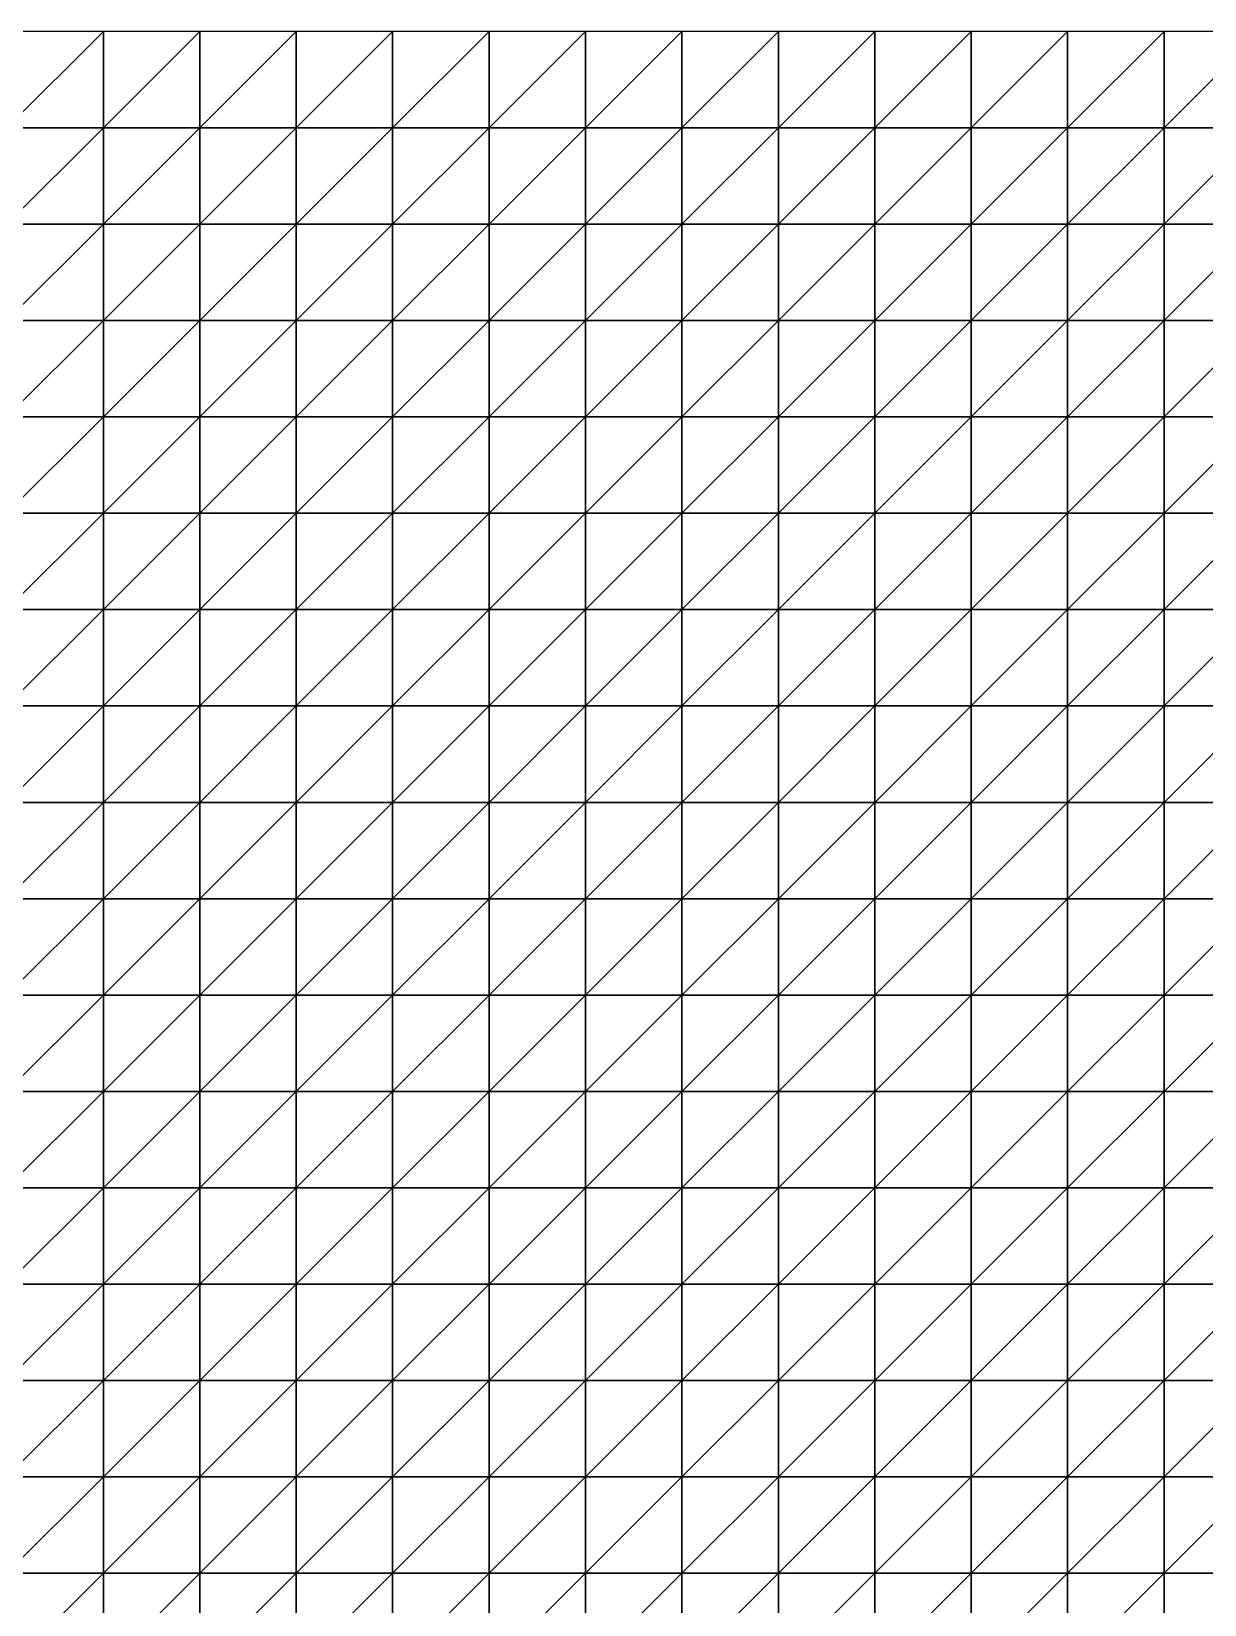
# Model space of a CAD drawing. Header units: metres. Extents: x -3 to 3, y -3 to 3.
# Drawn here: x -2.197 to -1.459, y 2.011 to 3 of the extents above; entities that cross this region are included whole.
import ezdxf

# ---------------------------------------------------------------- set-up
doc = ezdxf.new("R2010")
doc.units = ezdxf.units.M

msp = doc.modelspace()

# ---------------------------------------------------------------- meshes
at = {"color": 255}
mesh = msp.add_polyface(dxfattribs=at)
corners = [(-2.27273, 2.63636, 0.00126), (-2.21212, 2.63636, 0.00167), (-2.21212, 2.69697, 0.00136), (-2.27273, 2.69697, 0.00103), (-2.21212, 2.75758, 0.00111), (-2.27273, 2.75758, 0.00084), (-2.21212, 2.81818, 0.00089), (-2.27273, 2.81818, 0.00067), (-2.21212, 2.87879, 0.0007), (-2.27273, 2.87879, 0.00053), (-2.21212, 2.93939, 0.00055), (-2.27273, 2.93939, 0.00042), (-2.21212, 3, 0.00043), (-2.15152, 2.63636, 0.00219), (-2.15152, 2.69697, 0.00179), (-2.15152, 2.75758, 0.00145), (-2.15152, 2.81818, 0.00116), (-2.15152, 2.87879, 0.00092), (-2.15152, 2.93939, 0.00072), (-2.15152, 3, 0.00056), (-2.09091, 2.63636, 0.00285), (-2.09091, 2.69697, 0.00233), (-2.09091, 2.75758, 0.00189), (-2.09091, 2.81818, 0.00151), (-2.09091, 2.87879, 0.0012), (-2.09091, 2.93939, 0.00094), (-2.09091, 3, 0.00073), (-2.27273, 3, 0.00033), (-2.0303, 2.69697, 0.00301), (-2.0303, 2.75758, 0.00244)]
mesh.append_faces([[corners[k] for k in face] for face in [(0, 1, 2), (3, 2, 4), (5, 4, 6), (7, 6, 8), (9, 8, 10), (11, 10, 12), (1, 13, 14), (2, 14, 15), (4, 15, 16), (6, 16, 17), (8, 17, 18), (10, 18, 19), (13, 20, 21), (14, 21, 22), (15, 22, 23), (16, 23, 24), (17, 24, 25), (18, 25, 26), (0, 2, 3), (3, 4, 5), (5, 6, 7), (7, 8, 9), (9, 10, 11), (11, 12, 27), (1, 14, 2), (2, 15, 4), (4, 16, 6), (6, 17, 8), (8, 18, 10), (10, 19, 12), (13, 21, 14), (14, 22, 15), (15, 23, 16), (16, 24, 17), (17, 25, 18), (18, 26, 19), (20, 28, 21), (21, 29, 22)]], dxfattribs={"color": 111})
mesh = msp.add_polyface(dxfattribs=at)
corners = [(-2.09091, 2.63636, 0.00285), (-2.0303, 2.63636, 0.00369), (-2.0303, 2.69697, 0.00301), (-2.09091, 2.69697, 0.00233), (-2.0303, 2.75758, 0.00244), (-2.09091, 2.75758, 0.00189), (-2.0303, 2.81818, 0.00195), (-2.09091, 2.81818, 0.00151), (-2.0303, 2.87879, 0.00154), (-2.09091, 2.87879, 0.0012), (-2.0303, 2.93939, 0.00121), (-2.09091, 2.93939, 0.00094), (-2.0303, 3, 0.00094), (-1.9697, 2.63636, 0.00473), (-1.9697, 2.69697, 0.00386), (-1.9697, 2.75758, 0.00312), (-1.9697, 2.81818, 0.00249), (-1.9697, 2.87879, 0.00197), (-1.9697, 2.93939, 0.00155), (-1.9697, 3, 0.0012), (-1.90909, 2.63636, 0.00602), (-1.90909, 2.69697, 0.00491), (-1.90909, 2.75758, 0.00397), (-1.90909, 2.81818, 0.00317), (-1.90909, 2.87879, 0.00251), (-1.90909, 2.93939, 0.00196), (-1.90909, 3, 0.00152), (-2.09091, 3, 0.00073), (-2.0303, 2.57576, 0.00446), (-1.9697, 2.57576, 0.00573), (-1.90909, 2.57576, 0.0073), (-1.84848, 2.63636, 0.0076), (-1.84848, 2.69697, 0.0062), (-1.84848, 2.75758, 0.005)]
mesh.append_faces([[corners[k] for k in face] for face in [(30, 31, 20)]], dxfattribs={"color": 101})
mesh.append_faces([[corners[k] for k in face] for face in [(0, 1, 2), (3, 2, 4), (5, 4, 6), (7, 6, 8), (9, 8, 10), (11, 10, 12), (1, 13, 14), (2, 14, 15), (4, 15, 16), (6, 16, 17), (8, 17, 18), (10, 18, 19), (13, 20, 21), (14, 21, 22), (15, 22, 23), (16, 23, 24), (17, 24, 25), (18, 25, 26), (5, 6, 7), (7, 8, 9), (9, 10, 11), (11, 12, 27), (28, 13, 1), (1, 14, 2), (2, 15, 4), (4, 16, 6), (6, 17, 8), (8, 18, 10), (10, 19, 12), (29, 20, 13), (13, 21, 14), (14, 22, 15), (15, 23, 16), (16, 24, 17), (17, 25, 18), (18, 26, 19), (20, 32, 21), (21, 33, 22)]], dxfattribs={"color": 111})
mesh = msp.add_polyface(dxfattribs=at)
corners = [(-1.90909, 2.63636, 0.00602), (-1.84848, 2.63636, 0.0076), (-1.84848, 2.69697, 0.0062), (-1.90909, 2.69697, 0.00491), (-1.84848, 2.75758, 0.005), (-1.90909, 2.75758, 0.00397), (-1.84848, 2.81818, 0.004), (-1.90909, 2.81818, 0.00317), (-1.84848, 2.87879, 0.00316), (-1.90909, 2.87879, 0.00251), (-1.84848, 2.93939, 0.00247), (-1.90909, 2.93939, 0.00196), (-1.84848, 3, 0.00192), (-1.78788, 2.63636, 0.00953), (-1.78788, 2.69697, 0.00777), (-1.78788, 2.75758, 0.00626), (-1.78788, 2.81818, 0.005), (-1.78788, 2.87879, 0.00395), (-1.78788, 2.93939, 0.00309), (-1.78788, 3, 0.00239), (-1.72727, 2.63636, 0.01185), (-1.72727, 2.69697, 0.00965), (-1.72727, 2.75758, 0.00778), (-1.72727, 2.81818, 0.00621), (-1.72727, 2.87879, 0.0049), (-1.72727, 2.93939, 0.00384), (-1.72727, 3, 0.00297), (-1.90909, 3, 0.00152), (-1.66667, 2.69697, 0.01191), (-1.66667, 2.75758, 0.00959), (-1.66667, 2.81818, 0.00765), (-1.66667, 2.87879, 0.00604)]
mesh.append_faces([[corners[k] for k in face] for face in [(0, 1, 2), (1, 13, 14), (2, 14, 15), (13, 20, 21), (14, 21, 22), (15, 22, 23), (1, 14, 2), (13, 21, 14), (14, 22, 15), (20, 28, 21), (21, 29, 22), (22, 30, 23)]], dxfattribs={"color": 101})
mesh.append_faces([[corners[k] for k in face] for face in [(3, 2, 4), (5, 4, 6), (7, 6, 8), (9, 8, 10), (11, 10, 12), (4, 15, 16), (6, 16, 17), (8, 17, 18), (10, 18, 19), (16, 23, 24), (17, 24, 25), (18, 25, 26), (5, 6, 7), (7, 8, 9), (9, 10, 11), (11, 12, 27), (2, 15, 4), (4, 16, 6), (6, 17, 8), (8, 18, 10), (10, 19, 12), (15, 23, 16), (16, 24, 17), (17, 25, 18), (18, 26, 19), (23, 31, 24)]], dxfattribs={"color": 111})
mesh = msp.add_polyface(dxfattribs=at)
corners = [(-1.72727, 2.63636, 0.01185), (-1.66667, 2.63636, 0.01462), (-1.66667, 2.69697, 0.01191), (-1.72727, 2.69697, 0.00965), (-1.66667, 2.75758, 0.00959), (-1.72727, 2.75758, 0.00778), (-1.66667, 2.81818, 0.00765), (-1.72727, 2.81818, 0.00621), (-1.66667, 2.87879, 0.00604), (-1.72727, 2.87879, 0.0049), (-1.66667, 2.93939, 0.00472), (-1.72727, 2.93939, 0.00384), (-1.66667, 3, 0.00366), (-1.60606, 2.63636, 0.01791), (-1.60606, 2.69697, 0.01457), (-1.60606, 2.75758, 0.01174), (-1.60606, 2.81818, 0.00936), (-1.60606, 2.87879, 0.00739), (-1.60606, 2.93939, 0.00577), (-1.60606, 3, 0.00447), (-1.54545, 2.63636, 0.02176), (-1.54545, 2.69697, 0.0177), (-1.54545, 2.75758, 0.01425), (-1.54545, 2.81818, 0.01136), (-1.54545, 2.87879, 0.00896), (-1.54545, 2.93939, 0.00701), (-1.54545, 3, 0.00542), (-1.72727, 3, 0.00297), (-1.54545, 2.57576, 0.02647), (-1.48485, 2.63636, 0.02624), (-1.48485, 2.69697, 0.02134), (-1.48485, 2.75758, 0.01717), (-1.48485, 2.81818, 0.01368), (-1.48485, 2.87879, 0.0108), (-1.48485, 2.93939, 0.00843), (-1.48485, 3, 0.00653)]
mesh.append_faces([[corners[k] for k in face] for face in [(0, 1, 2), (3, 2, 4), (5, 4, 6), (7, 6, 8), (1, 13, 14), (2, 14, 15), (4, 15, 16), (6, 16, 17), (8, 17, 18), (13, 20, 21), (14, 21, 22), (15, 22, 23), (16, 23, 24), (17, 24, 25), (1, 14, 2), (2, 15, 4), (4, 16, 6), (6, 17, 8), (13, 21, 14), (14, 22, 15), (15, 23, 16), (16, 24, 17), (17, 25, 18), (28, 29, 20), (20, 30, 21), (21, 31, 22), (22, 32, 23), (23, 33, 24), (24, 34, 25), (25, 35, 26)]], dxfattribs={"color": 101})
mesh.append_faces([[corners[k] for k in face] for face in [(9, 8, 10), (11, 10, 12), (10, 18, 19), (18, 25, 26), (9, 10, 11), (11, 12, 27), (8, 18, 10), (10, 19, 12), (18, 26, 19)]], dxfattribs={"color": 111})
mesh = msp.add_polyface(dxfattribs=at)
corners = [(-1.54545, 2.63636, 0.02176), (-1.48485, 2.63636, 0.02624), (-1.48485, 2.69697, 0.02134), (-1.54545, 2.69697, 0.0177), (-1.48485, 2.75758, 0.01717), (-1.54545, 2.75758, 0.01425), (-1.48485, 2.81818, 0.01368), (-1.54545, 2.81818, 0.01136), (-1.48485, 2.87879, 0.0108), (-1.54545, 2.87879, 0.00896), (-1.48485, 2.93939, 0.00843), (-1.54545, 2.93939, 0.00701), (-1.48485, 3, 0.00653), (-1.42424, 2.63636, 0.0314), (-1.42424, 2.69697, 0.02552), (-1.42424, 2.75758, 0.02054), (-1.42424, 2.81818, 0.01636), (-1.42424, 2.87879, 0.0129), (-1.42424, 2.93939, 0.01008), (-1.42424, 3, 0.0078), (-1.36364, 2.63636, 0.03728), (-1.36364, 2.69697, 0.0303), (-1.36364, 2.75758, 0.02437), (-1.36364, 2.81818, 0.01941), (-1.36364, 2.87879, 0.01531), (-1.36364, 2.93939, 0.01196), (-1.36364, 3, 0.00925), (-1.30303, 2.63636, 0.04394), (-1.30303, 2.69697, 0.0357), (-1.30303, 2.75758, 0.02871), (-1.30303, 2.81818, 0.02286), (-1.30303, 2.87879, 0.01802), (-1.30303, 2.93939, 0.01407), (-1.30303, 3, 0.01088)]
mesh.append_faces([[corners[k] for k in face] for face in [(0, 1, 2), (3, 2, 4), (5, 4, 6), (7, 6, 8), (9, 8, 10), (11, 10, 12), (1, 13, 14), (2, 14, 15), (4, 15, 16), (6, 16, 17), (8, 17, 18), (10, 18, 19), (13, 20, 21), (14, 21, 22), (15, 22, 23), (16, 23, 24), (17, 24, 25), (18, 25, 26), (20, 27, 28), (21, 28, 29), (1, 14, 2), (2, 15, 4), (4, 16, 6), (6, 17, 8), (8, 18, 10), (10, 19, 12), (13, 21, 14), (14, 22, 15), (15, 23, 16), (16, 24, 17), (17, 25, 18), (18, 26, 19), (20, 28, 21), (21, 29, 22), (22, 30, 23), (23, 31, 24), (24, 32, 25), (25, 33, 26)]], dxfattribs={"color": 101})
mesh = msp.add_polyface(dxfattribs=at)
corners = [(-2.27273, 2.27273, 0.00315), (-2.21212, 2.27273, 0.00422), (-2.21212, 2.33333, 0.00374), (-2.27273, 2.33333, 0.0028), (-2.21212, 2.39394, 0.00327), (-2.27273, 2.39394, 0.00245), (-2.21212, 2.45455, 0.00282), (-2.27273, 2.45455, 0.00212), (-2.21212, 2.51515, 0.00239), (-2.27273, 2.51515, 0.0018), (-2.21212, 2.57576, 0.00201), (-2.27273, 2.57576, 0.00152), (-2.21212, 2.63636, 0.00167), (-2.15152, 2.27273, 0.0056), (-2.15152, 2.33333, 0.00496), (-2.15152, 2.39394, 0.00432), (-2.15152, 2.45455, 0.00371), (-2.15152, 2.51515, 0.00315), (-2.15152, 2.57576, 0.00264), (-2.15152, 2.63636, 0.00219), (-2.09091, 2.27273, 0.00737), (-2.09091, 2.33333, 0.00651), (-2.09091, 2.39394, 0.00566), (-2.09091, 2.45455, 0.00486), (-2.09091, 2.51515, 0.00412), (-2.09091, 2.57576, 0.00345), (-2.09091, 2.63636, 0.00285), (-2.27273, 2.63636, 0.00126), (-2.21212, 2.21212, 0.00467), (-2.15152, 2.21212, 0.00623), (-2.09091, 2.21212, 0.00823), (-2.0303, 2.27273, 0.00962), (-2.0303, 2.33333, 0.00847), (-2.0303, 2.39394, 0.00736), (-2.0303, 2.45455, 0.00631), (-2.0303, 2.51515, 0.00534)]
mesh.append_faces([[corners[k] for k in face] for face in [(13, 20, 21), (29, 20, 13), (30, 31, 20), (20, 32, 21), (21, 33, 22)]], dxfattribs={"color": 101})
mesh.append_faces([[corners[k] for k in face] for face in [(0, 1, 2), (3, 2, 4), (5, 4, 6), (7, 6, 8), (9, 8, 10), (11, 10, 12), (1, 13, 14), (2, 14, 15), (4, 15, 16), (6, 16, 17), (8, 17, 18), (10, 18, 19), (14, 21, 22), (15, 22, 23), (16, 23, 24), (17, 24, 25), (18, 25, 26), (11, 12, 27), (28, 13, 1), (1, 14, 2), (2, 15, 4), (4, 16, 6), (6, 17, 8), (8, 18, 10), (10, 19, 12), (13, 21, 14), (14, 22, 15), (15, 23, 16), (16, 24, 17), (17, 25, 18), (18, 26, 19), (22, 34, 23), (23, 35, 24)]], dxfattribs={"color": 111})
mesh = msp.add_polyface(dxfattribs=at)
corners = [(-2.09091, 2.27273, 0.00737), (-2.0303, 2.27273, 0.00962), (-2.0303, 2.33333, 0.00847), (-2.09091, 2.33333, 0.00651), (-2.0303, 2.39394, 0.00736), (-2.09091, 2.39394, 0.00566), (-2.0303, 2.45455, 0.00631), (-2.09091, 2.45455, 0.00486), (-2.0303, 2.51515, 0.00534), (-2.09091, 2.51515, 0.00412), (-2.0303, 2.57576, 0.00446), (-2.09091, 2.57576, 0.00345), (-2.0303, 2.63636, 0.00369), (-1.9697, 2.27273, 0.01245), (-1.9697, 2.33333, 0.01094), (-1.9697, 2.39394, 0.00948), (-1.9697, 2.45455, 0.00811), (-1.9697, 2.51515, 0.00686), (-1.9697, 2.57576, 0.00573), (-1.9697, 2.63636, 0.00473), (-1.90909, 2.27273, 0.01597), (-1.90909, 2.33333, 0.01401), (-1.90909, 2.39394, 0.01212), (-1.90909, 2.45455, 0.01036), (-1.90909, 2.51515, 0.00875), (-1.90909, 2.57576, 0.0073), (-1.90909, 2.63636, 0.00602), (-2.09091, 2.63636, 0.00285), (-2.0303, 2.21212, 0.01077), (-1.9697, 2.21212, 0.01397), (-1.90909, 2.21212, 0.01796), (-1.84848, 2.27273, 0.02032), (-1.84848, 2.33333, 0.01779), (-1.84848, 2.39394, 0.01537), (-1.84848, 2.45455, 0.01312), (-1.84848, 2.51515, 0.01106), (-1.84848, 2.57576, 0.00922)]
mesh.append_faces([[corners[k] for k in face] for face in [(0, 1, 2), (3, 2, 4), (5, 4, 6), (1, 13, 14), (2, 14, 15), (4, 15, 16), (6, 16, 17), (13, 20, 21), (14, 21, 22), (15, 22, 23), (16, 23, 24), (17, 24, 25), (18, 25, 26), (28, 13, 1), (1, 14, 2), (2, 15, 4), (4, 16, 6), (29, 20, 13), (13, 21, 14), (14, 22, 15), (15, 23, 16), (16, 24, 17), (17, 25, 18), (30, 31, 20), (20, 32, 21), (21, 33, 22), (22, 34, 23), (23, 35, 24), (24, 36, 25)]], dxfattribs={"color": 101})
mesh.append_faces([[corners[k] for k in face] for face in [(7, 6, 8), (9, 8, 10), (11, 10, 12), (8, 17, 18), (10, 18, 19), (9, 10, 11), (11, 12, 27), (6, 17, 8), (8, 18, 10)]], dxfattribs={"color": 111})
mesh = msp.add_polyface(dxfattribs=at)
corners = [(-1.90909, 2.45455, 0.01036), (-1.84848, 2.45455, 0.01312), (-1.84848, 2.51515, 0.01106), (-1.90909, 2.51515, 0.00875), (-1.84848, 2.57576, 0.00922), (-1.90909, 2.57576, 0.0073), (-1.84848, 2.63636, 0.0076), (-1.78788, 2.45455, 0.01648), (-1.78788, 2.51515, 0.01389), (-1.78788, 2.57576, 0.01157), (-1.78788, 2.63636, 0.00953), (-1.72727, 2.45455, 0.02054), (-1.72727, 2.51515, 0.01729), (-1.72727, 2.57576, 0.01439), (-1.72727, 2.63636, 0.01185), (-1.66667, 2.45455, 0.0254), (-1.66667, 2.51515, 0.02136), (-1.66667, 2.57576, 0.01777), (-1.66667, 2.63636, 0.01462), (-1.60606, 2.45455, 0.03116), (-1.60606, 2.51515, 0.02619), (-1.60606, 2.57576, 0.02177), (-1.60606, 2.63636, 0.01791), (-1.54545, 2.45455, 0.03792), (-1.54545, 2.51515, 0.03186), (-1.54545, 2.57576, 0.02647), (-1.54545, 2.63636, 0.02176), (-1.72727, 2.39394, 0.02412), (-1.66667, 2.39394, 0.02985), (-1.60606, 2.39394, 0.03665), (-1.54545, 2.39394, 0.04465), (-1.48485, 2.45455, 0.0458), (-1.48485, 2.51515, 0.03845), (-1.48485, 2.57576, 0.03193)]
mesh.append_faces([[corners[k] for k in face] for face in [(0, 1, 2), (3, 2, 4), (5, 4, 6), (1, 7, 8), (2, 8, 9), (4, 9, 10), (7, 11, 12), (8, 12, 13), (9, 13, 14), (11, 15, 16), (12, 16, 17), (13, 17, 18), (15, 19, 20), (16, 20, 21), (17, 21, 22), (19, 23, 24), (20, 24, 25), (21, 25, 26), (1, 8, 2), (2, 9, 4), (4, 10, 6), (7, 12, 8), (8, 13, 9), (9, 14, 10), (27, 15, 11), (11, 16, 12), (12, 17, 13), (13, 18, 14), (28, 19, 15), (15, 20, 16), (16, 21, 17), (17, 22, 18), (29, 23, 19), (19, 24, 20), (20, 25, 21), (21, 26, 22), (30, 31, 23), (23, 32, 24), (24, 33, 25)]], dxfattribs={"color": 101})
mesh = msp.add_polyface(dxfattribs=at)
corners = [(-1.54545, 2.27273, 0.05975), (-1.48485, 2.27273, 0.07234), (-1.48485, 2.33333, 0.06284), (-1.54545, 2.33333, 0.05195), (-1.48485, 2.39394, 0.05396), (-1.54545, 2.39394, 0.04465), (-1.48485, 2.45455, 0.0458), (-1.54545, 2.45455, 0.03792), (-1.48485, 2.51515, 0.03845), (-1.54545, 2.51515, 0.03186), (-1.48485, 2.57576, 0.03193), (-1.54545, 2.57576, 0.02647), (-1.48485, 2.63636, 0.02624), (-1.42424, 2.27273, 0.08689), (-1.42424, 2.33333, 0.07542), (-1.42424, 2.39394, 0.0647), (-1.42424, 2.45455, 0.05489), (-1.42424, 2.51515, 0.04605), (-1.42424, 2.57576, 0.03823), (-1.42424, 2.63636, 0.0314), (-1.36364, 2.27273, 0.10353), (-1.36364, 2.33333, 0.08979), (-1.36364, 2.39394, 0.07698), (-1.36364, 2.45455, 0.06527), (-1.36364, 2.51515, 0.05473), (-1.36364, 2.57576, 0.04541), (-1.36364, 2.63636, 0.03728), (-1.30303, 2.27273, 0.12239), (-1.30303, 2.33333, 0.10606), (-1.30303, 2.39394, 0.09088), (-1.30303, 2.45455, 0.07701), (-1.30303, 2.51515, 0.06455), (-1.30303, 2.57576, 0.05354), (-1.30303, 2.63636, 0.04394)]
mesh.append_faces([[corners[k] for k in face] for face in [(20, 27, 28), (20, 28, 21)]], dxfattribs={"color": 91})
mesh.append_faces([[corners[k] for k in face] for face in [(0, 1, 2), (3, 2, 4), (5, 4, 6), (7, 6, 8), (9, 8, 10), (11, 10, 12), (1, 13, 14), (2, 14, 15), (4, 15, 16), (6, 16, 17), (8, 17, 18), (10, 18, 19), (13, 20, 21), (14, 21, 22), (15, 22, 23), (16, 23, 24), (17, 24, 25), (18, 25, 26), (21, 28, 29), (1, 14, 2), (2, 15, 4), (4, 16, 6), (6, 17, 8), (8, 18, 10), (10, 19, 12), (13, 21, 14), (14, 22, 15), (15, 23, 16), (16, 24, 17), (17, 25, 18), (18, 26, 19), (21, 29, 22), (22, 30, 23), (23, 31, 24), (24, 32, 25), (25, 33, 26)]], dxfattribs={"color": 101})
mesh = msp.add_polyface(dxfattribs=at)
corners = [(-1.90909, 2.27273, 0.01597), (-1.84848, 2.27273, 0.02032), (-1.84848, 2.33333, 0.01779), (-1.90909, 2.33333, 0.01401), (-1.84848, 2.39394, 0.01537), (-1.90909, 2.39394, 0.01212), (-1.84848, 2.45455, 0.01312), (-1.78788, 2.27273, 0.02563), (-1.78788, 2.33333, 0.0224), (-1.78788, 2.39394, 0.01933), (-1.78788, 2.45455, 0.01648), (-1.72727, 2.27273, 0.03206), (-1.72727, 2.33333, 0.02798), (-1.72727, 2.39394, 0.02412), (-1.72727, 2.45455, 0.02054), (-1.66667, 2.27273, 0.03978), (-1.66667, 2.33333, 0.03467), (-1.66667, 2.39394, 0.02985), (-1.66667, 2.45455, 0.0254), (-1.60606, 2.27273, 0.04895), (-1.60606, 2.33333, 0.04261), (-1.60606, 2.39394, 0.03665), (-1.60606, 2.45455, 0.03116), (-1.54545, 2.27273, 0.05975), (-1.54545, 2.33333, 0.05195), (-1.54545, 2.39394, 0.04465), (-1.54545, 2.45455, 0.03792), (-1.84848, 2.21212, 0.02289), (-1.78788, 2.21212, 0.02893), (-1.72727, 2.21212, 0.03626), (-1.66667, 2.21212, 0.04506), (-1.60606, 2.21212, 0.05553), (-1.54545, 2.21212, 0.06786), (-1.48485, 2.27273, 0.07234), (-1.48485, 2.33333, 0.06284), (-1.48485, 2.39394, 0.05396)]
mesh.append_faces([[corners[k] for k in face] for face in [(0, 1, 2), (3, 2, 4), (5, 4, 6), (1, 7, 8), (2, 8, 9), (4, 9, 10), (7, 11, 12), (8, 12, 13), (9, 13, 14), (11, 15, 16), (12, 16, 17), (13, 17, 18), (15, 19, 20), (16, 20, 21), (17, 21, 22), (19, 23, 24), (20, 24, 25), (21, 25, 26), (27, 7, 1), (1, 8, 2), (2, 9, 4), (4, 10, 6), (28, 11, 7), (7, 12, 8), (8, 13, 9), (9, 14, 10), (29, 15, 11), (11, 16, 12), (12, 17, 13), (30, 19, 15), (15, 20, 16), (16, 21, 17), (31, 23, 19), (19, 24, 20), (20, 25, 21), (32, 33, 23), (23, 34, 24), (24, 35, 25)]], dxfattribs={"color": 101})
mesh = msp.add_polyface(dxfattribs=at)
corners = [(-2.27273, 2.09091, 0.00397), (-2.21212, 2.09091, 0.00541), (-2.21212, 2.15152, 0.00508), (-2.27273, 2.15152, 0.00376), (-2.21212, 2.21212, 0.00467), (-2.27273, 2.21212, 0.00347), (-2.21212, 2.27273, 0.00422), (-2.15152, 2.09091, 0.00729), (-2.15152, 2.15152, 0.0068), (-2.15152, 2.21212, 0.00623), (-2.15152, 2.27273, 0.0056), (-2.09091, 2.09091, 0.00971), (-2.09091, 2.15152, 0.00902), (-2.09091, 2.21212, 0.00823), (-2.09091, 2.27273, 0.00737), (-2.09091, 2.0303, 0.01023), (-2.0303, 2.0303, 0.01358), (-2.0303, 2.09091, 0.01282), (-2.0303, 2.15152, 0.01185), (-2.0303, 2.21212, 0.01077), (-2.0303, 2.27273, 0.00962), (-1.9697, 2.0303, 0.01784), (-1.9697, 2.09091, 0.01675), (-1.9697, 2.15152, 0.01543), (-1.9697, 2.21212, 0.01397), (-1.9697, 2.27273, 0.01245), (-1.90909, 2.0303, 0.0232), (-1.90909, 2.09091, 0.02168), (-1.90909, 2.15152, 0.01989), (-1.90909, 2.21212, 0.01796), (-1.90909, 2.27273, 0.01597), (-2.27273, 2.0303, 0.00409), (-2.21212, 2.0303, 0.00562), (-2.15152, 2.0303, 0.00762)]
mesh.append_faces([[corners[k] for k in face] for face in [(1, 7, 8), (7, 11, 12), (8, 12, 13), (9, 13, 14), (15, 16, 17), (11, 17, 18), (12, 18, 19), (13, 19, 20), (16, 21, 22), (17, 22, 23), (18, 23, 24), (19, 24, 25), (21, 26, 27), (22, 27, 28), (23, 28, 29), (24, 29, 30), (33, 11, 7), (7, 12, 8), (8, 13, 9), (15, 17, 11), (11, 18, 12), (12, 19, 13), (16, 22, 17), (17, 23, 18), (18, 24, 19), (21, 27, 22), (22, 28, 23), (23, 29, 24)]], dxfattribs={"color": 101})
mesh.append_faces([[corners[k] for k in face] for face in [(0, 1, 2), (3, 2, 4), (5, 4, 6), (2, 8, 9), (4, 9, 10), (31, 1, 0), (0, 2, 3), (3, 4, 5), (32, 7, 1), (1, 8, 2), (2, 9, 4)]], dxfattribs={"color": 111})
mesh = msp.add_polyface(dxfattribs=at)
corners = [(-1.90909, 2.09091, 0.02168), (-1.84848, 2.09091, 0.02779), (-1.84848, 2.15152, 0.02542), (-1.90909, 2.15152, 0.01989), (-1.84848, 2.21212, 0.02289), (-1.90909, 2.21212, 0.01796), (-1.84848, 2.27273, 0.02032), (-1.78788, 2.09091, 0.03531), (-1.78788, 2.15152, 0.03221), (-1.78788, 2.21212, 0.02893), (-1.78788, 2.27273, 0.02563), (-1.72727, 2.09091, 0.04446), (-1.72727, 2.15152, 0.04045), (-1.72727, 2.21212, 0.03626), (-1.72727, 2.27273, 0.03206), (-1.66667, 2.09091, 0.05549), (-1.66667, 2.15152, 0.05036), (-1.66667, 2.21212, 0.04506), (-1.66667, 2.27273, 0.03978), (-1.60606, 2.09091, 0.06864), (-1.60606, 2.15152, 0.06217), (-1.60606, 2.21212, 0.05553), (-1.60606, 2.27273, 0.04895), (-1.54545, 2.09091, 0.08419), (-1.54545, 2.15152, 0.0761), (-1.54545, 2.21212, 0.06786), (-1.54545, 2.27273, 0.05975), (-1.90909, 2.0303, 0.0232), (-1.84848, 2.0303, 0.02987), (-1.78788, 2.0303, 0.03808), (-1.72727, 2.0303, 0.04811), (-1.66667, 2.0303, 0.06022), (-1.60606, 2.0303, 0.07469), (-1.54545, 2.0303, 0.09182), (-1.48485, 2.09091, 0.10237), (-1.48485, 2.15152, 0.09238), (-1.48485, 2.21212, 0.08226)]
mesh.append_faces([[corners[k] for k in face] for face in [(0, 1, 2), (3, 2, 4), (5, 4, 6), (1, 7, 8), (2, 8, 9), (4, 9, 10), (7, 11, 12), (8, 12, 13), (9, 13, 14), (11, 15, 16), (12, 16, 17), (13, 17, 18), (15, 19, 20), (16, 20, 21), (17, 21, 22), (19, 23, 24), (20, 24, 25), (21, 25, 26), (27, 1, 0), (0, 2, 3), (3, 4, 5), (28, 7, 1), (1, 8, 2), (2, 9, 4), (29, 11, 7), (7, 12, 8), (8, 13, 9), (30, 15, 11), (11, 16, 12), (12, 17, 13), (31, 19, 15), (15, 20, 16), (16, 21, 17), (32, 23, 19), (19, 24, 20), (20, 25, 21), (33, 34, 23), (23, 35, 24), (24, 36, 25)]], dxfattribs={"color": 101})
mesh = msp.add_polyface(dxfattribs=at)
corners = [(-1.54545, 2.09091, 0.08419), (-1.48485, 2.09091, 0.10237), (-1.48485, 2.15152, 0.09238), (-1.54545, 2.15152, 0.0761), (-1.48485, 2.21212, 0.08226), (-1.54545, 2.21212, 0.06786), (-1.48485, 2.27273, 0.07234), (-1.42424, 2.09091, 0.12344), (-1.42424, 2.15152, 0.11121), (-1.42424, 2.21212, 0.09891), (-1.42424, 2.27273, 0.08689), (-1.36364, 2.09091, 0.14759), (-1.36364, 2.15152, 0.1328), (-1.36364, 2.21212, 0.11797), (-1.36364, 2.27273, 0.10353), (-1.30303, 2.09091, 0.17502), (-1.30303, 2.15152, 0.15728), (-1.30303, 2.21212, 0.13958), (-1.30303, 2.27273, 0.12239), (-1.24242, 2.09091, 0.20584), (-1.24242, 2.15152, 0.18477), (-1.24242, 2.21212, 0.16383), (-1.24242, 2.27273, 0.14354), (-1.18182, 2.09091, 0.24011), (-1.18182, 2.15152, 0.21532), (-1.18182, 2.21212, 0.19076), (-1.18182, 2.27273, 0.16702), (-1.36364, 2.0303, 0.16188), (-1.30303, 2.0303, 0.19224), (-1.24242, 2.0303, 0.2264), (-1.18182, 2.0303, 0.2644), (-1.12121, 2.09091, 0.27782), (-1.12121, 2.15152, 0.24893), (-1.12121, 2.21212, 0.22037)]
mesh.append_faces([[corners[k] for k in face] for face in [(19, 23, 24), (20, 24, 25), (28, 19, 15), (29, 23, 19), (19, 24, 20), (30, 31, 23), (23, 32, 24), (24, 33, 25)]], dxfattribs={"color": 81})
mesh.append_faces([[corners[k] for k in face] for face in [(1, 7, 8), (2, 8, 9), (7, 11, 12), (8, 12, 13), (9, 13, 14), (11, 15, 16), (12, 16, 17), (13, 17, 18), (15, 19, 20), (16, 20, 21), (17, 21, 22), (21, 25, 26), (1, 8, 2), (7, 12, 8), (8, 13, 9), (27, 15, 11), (11, 16, 12), (12, 17, 13), (13, 18, 14), (15, 20, 16), (16, 21, 17), (17, 22, 18), (20, 25, 21), (21, 26, 22)]], dxfattribs={"color": 91})
mesh.append_faces([[corners[k] for k in face] for face in [(0, 1, 2), (3, 2, 4), (5, 4, 6), (4, 9, 10), (2, 9, 4), (4, 10, 6), (9, 14, 10)]], dxfattribs={"color": 101})
mesh = msp.add_polyface(dxfattribs=at)
corners = [(-2.27273, 1.90909, 0.00386), (-2.21212, 1.90909, 0.00548), (-2.21212, 1.9697, 0.00566), (-2.27273, 1.9697, 0.00407), (-2.21212, 2.0303, 0.00562), (-2.27273, 2.0303, 0.00409), (-2.21212, 2.09091, 0.00541), (-2.15152, 1.90909, 0.00763), (-2.15152, 1.9697, 0.00776), (-2.15152, 2.0303, 0.00762), (-2.15152, 2.09091, 0.00729), (-2.09091, 1.90909, 0.01046), (-2.09091, 1.9697, 0.01051), (-2.09091, 2.0303, 0.01023), (-2.09091, 2.09091, 0.00971), (-2.0303, 1.90909, 0.01415), (-2.0303, 1.9697, 0.01406), (-2.0303, 2.0303, 0.01358), (-2.0303, 1.84848, 0.01376), (-1.9697, 1.84848, 0.01861), (-1.9697, 1.90909, 0.0189), (-1.9697, 1.9697, 0.0186), (-1.9697, 2.0303, 0.01784), (-1.90909, 1.84848, 0.02482), (-1.90909, 1.90909, 0.02492), (-1.90909, 1.9697, 0.02432), (-1.90909, 2.0303, 0.0232), (-2.27273, 1.84848, 0.00344), (-2.21212, 1.84848, 0.00502), (-2.15152, 1.84848, 0.00716), (-2.09091, 1.84848, 0.01001), (-1.84848, 1.90909, 0.03248), (-1.84848, 1.9697, 0.03149), (-1.84848, 2.0303, 0.02987)]
mesh.append_faces([[corners[k] for k in face] for face in [(1, 7, 8), (2, 8, 9), (4, 9, 10), (7, 11, 12), (8, 12, 13), (9, 13, 14), (11, 15, 16), (12, 16, 17), (18, 19, 20), (15, 20, 21), (16, 21, 22), (19, 23, 24), (20, 24, 25), (21, 25, 26), (1, 8, 2), (2, 9, 4), (29, 11, 7), (7, 12, 8), (8, 13, 9), (30, 15, 11), (11, 16, 12), (12, 17, 13), (18, 20, 15), (15, 21, 16), (16, 22, 17), (19, 24, 20), (20, 25, 21), (21, 26, 22), (23, 31, 24), (24, 32, 25), (25, 33, 26)]], dxfattribs={"color": 101})
mesh.append_faces([[corners[k] for k in face] for face in [(0, 1, 2), (3, 2, 4), (5, 4, 6), (27, 1, 0), (0, 2, 3), (3, 4, 5), (28, 7, 1)]], dxfattribs={"color": 111})
mesh = msp.add_polyface(dxfattribs=at)
corners = [(-1.90909, 1.90909, 0.02492), (-1.84848, 1.90909, 0.03248), (-1.84848, 1.9697, 0.03149), (-1.90909, 1.9697, 0.02432), (-1.84848, 2.0303, 0.02987), (-1.90909, 2.0303, 0.0232), (-1.84848, 2.09091, 0.02779), (-1.78788, 1.90909, 0.04186), (-1.78788, 1.9697, 0.04034), (-1.78788, 2.0303, 0.03808), (-1.78788, 2.09091, 0.03531), (-1.72727, 1.90909, 0.05339), (-1.72727, 1.9697, 0.05117), (-1.72727, 2.0303, 0.04811), (-1.72727, 2.09091, 0.04446), (-1.66667, 1.90909, 0.06738), (-1.66667, 1.9697, 0.06428), (-1.66667, 2.0303, 0.06022), (-1.66667, 2.09091, 0.05549), (-1.66667, 1.84848, 0.06921), (-1.60606, 1.84848, 0.08695), (-1.60606, 1.90909, 0.0842), (-1.60606, 1.9697, 0.07999), (-1.60606, 2.0303, 0.07469), (-1.60606, 2.09091, 0.06864), (-1.54545, 1.84848, 0.1081), (-1.54545, 1.90909, 0.10419), (-1.54545, 1.9697, 0.09862), (-1.54545, 2.0303, 0.09182), (-1.54545, 2.09091, 0.08419), (-1.84848, 1.84848, 0.03265), (-1.78788, 1.84848, 0.04243), (-1.72727, 1.84848, 0.0545), (-1.48485, 1.90909, 0.1277), (-1.48485, 1.9697, 0.12048), (-1.48485, 2.0303, 0.11188)]
mesh.append_faces([[corners[k] for k in face] for face in [(20, 25, 26), (25, 33, 26), (26, 34, 27), (27, 35, 28)]], dxfattribs={"color": 91})
mesh.append_faces([[corners[k] for k in face] for face in [(0, 1, 2), (3, 2, 4), (5, 4, 6), (1, 7, 8), (2, 8, 9), (4, 9, 10), (7, 11, 12), (8, 12, 13), (9, 13, 14), (11, 15, 16), (12, 16, 17), (13, 17, 18), (19, 20, 21), (15, 21, 22), (16, 22, 23), (17, 23, 24), (21, 26, 27), (22, 27, 28), (23, 28, 29), (30, 7, 1), (1, 8, 2), (2, 9, 4), (31, 11, 7), (7, 12, 8), (8, 13, 9), (32, 15, 11), (11, 16, 12), (12, 17, 13), (19, 21, 15), (15, 22, 16), (16, 23, 17), (20, 26, 21), (21, 27, 22), (22, 28, 23)]], dxfattribs={"color": 101})
mesh = msp.add_polyface(dxfattribs=at)
corners = [(-1.54545, 1.90909, 0.10419), (-1.48485, 1.90909, 0.1277), (-1.48485, 1.9697, 0.12048), (-1.54545, 1.9697, 0.09862), (-1.48485, 2.0303, 0.11188), (-1.54545, 2.0303, 0.09182), (-1.48485, 2.09091, 0.10237), (-1.42424, 1.90909, 0.15507), (-1.42424, 1.9697, 0.14588), (-1.42424, 2.0303, 0.13516), (-1.42424, 2.09091, 0.12344), (-1.36364, 1.90909, 0.18658), (-1.36364, 1.9697, 0.17508), (-1.36364, 2.0303, 0.16188), (-1.36364, 2.09091, 0.14759), (-1.30303, 1.90909, 0.22249), (-1.30303, 1.9697, 0.20831), (-1.30303, 2.0303, 0.19224), (-1.30303, 2.09091, 0.17502), (-1.24242, 1.90909, 0.26296), (-1.24242, 1.9697, 0.24571), (-1.24242, 2.0303, 0.2264), (-1.24242, 2.09091, 0.20584), (-1.18182, 1.90909, 0.30808), (-1.18182, 1.9697, 0.28737), (-1.18182, 2.0303, 0.2644), (-1.18182, 2.09091, 0.24011), (-1.48485, 1.84848, 0.13304), (-1.42424, 1.84848, 0.16213), (-1.36364, 1.84848, 0.1957), (-1.30303, 1.84848, 0.23402), (-1.24242, 1.84848, 0.27727), (-1.18182, 1.84848, 0.32555), (-1.12121, 1.90909, 0.35784), (-1.12121, 1.9697, 0.33327), (-1.12121, 2.0303, 0.30625)]
mesh.append_faces([[corners[k] for k in face] for face in [(32, 33, 23)]], dxfattribs={"color": 60})
mesh.append_faces([[corners[k] for k in face] for face in [(19, 23, 24), (31, 23, 19), (23, 34, 24), (24, 35, 25)]], dxfattribs={"color": 71})
mesh.append_faces([[corners[k] for k in face] for face in [(11, 15, 16), (12, 16, 17), (15, 19, 20), (16, 20, 21), (17, 21, 22), (20, 24, 25), (21, 25, 26), (29, 15, 11), (11, 16, 12), (30, 19, 15), (15, 20, 16), (16, 21, 17), (19, 24, 20), (20, 25, 21)]], dxfattribs={"color": 81})
mesh.append_faces([[corners[k] for k in face] for face in [(0, 1, 2), (3, 2, 4), (5, 4, 6), (1, 7, 8), (2, 8, 9), (4, 9, 10), (7, 11, 12), (8, 12, 13), (9, 13, 14), (13, 17, 18), (27, 7, 1), (1, 8, 2), (2, 9, 4), (4, 10, 6), (28, 11, 7), (7, 12, 8), (8, 13, 9), (9, 14, 10), (12, 17, 13)]], dxfattribs={"color": 91})

doc.saveas('drawing.dxf')
